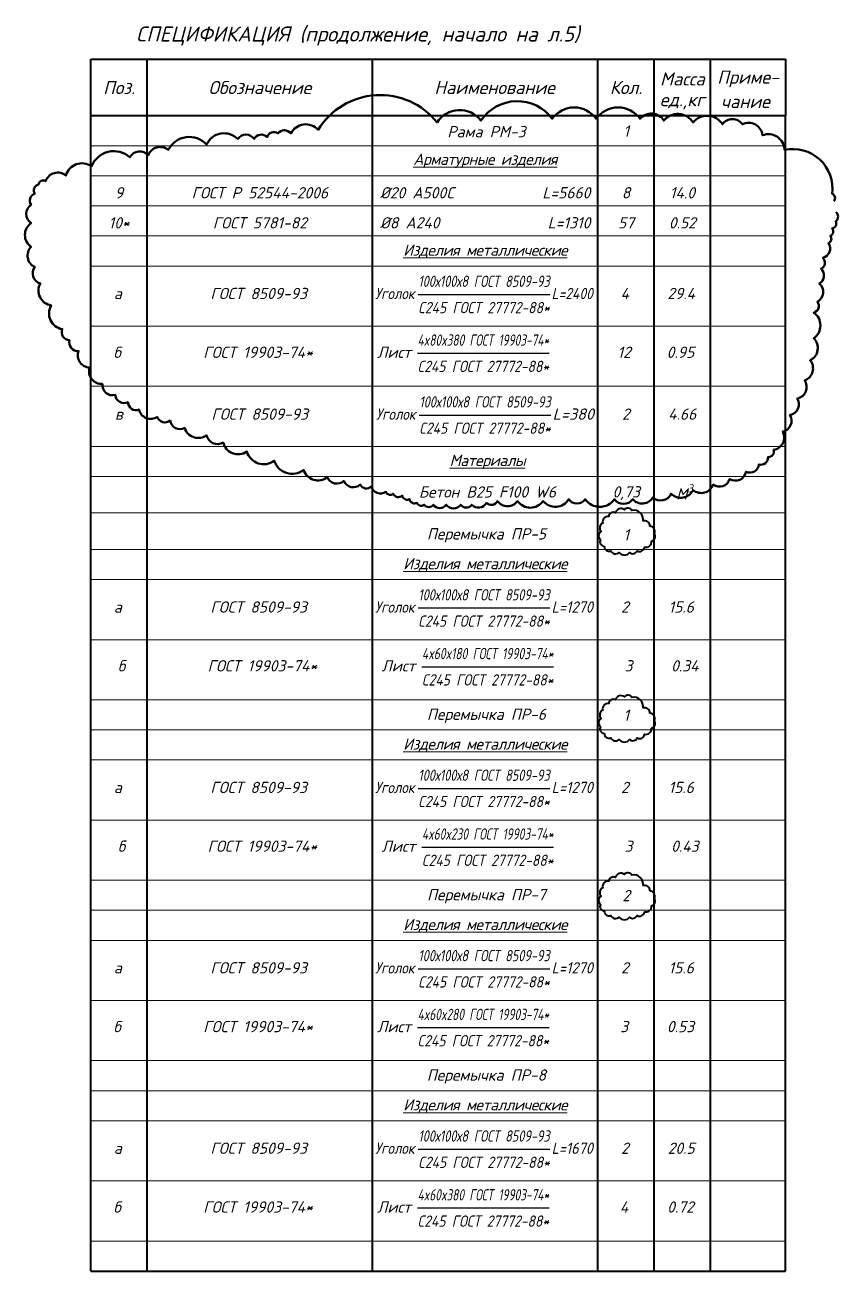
# Model space of a CAD drawing. Header units: millimetres. Extents: x -1807136 to 209800, y 0 to 410608.
# Drawn here: x 88283 to 109936, y 84015 to 117173 of the extents above; entities that cross this region are included whole.
import ezdxf
from ezdxf.enums import TextEntityAlignment as Align

# ---------------------------------------------------------------- set-up
doc = ezdxf.new("R2010")
doc.units = ezdxf.units.MM
doc.layers.get('0').update_dxf_attribs({"lineweight": 5})
doc.layers.add('#Текст', color=7, linetype='Continuous')
doc.layers.add('k_ Рамка', color=252, linetype='Continuous', lineweight=40)
doc.layers.add('Штриховка', color=7, linetype='Continuous', lineweight=25)
doc.layers.add('NoPrint', color=18, linetype='Continuous', plot=False)
doc.styles.add('STEP PR', font='isocpeui.ttf')

# ---------------------------------------------------------------- blocks, each defined once
blk = doc.blocks.new('vcBlockST6-2-1')
at = {"color": 0, "linetype": 'ByBlock', "lineweight": -2}
blk.add_line((87.5, -8), (122.5, -8), dxfattribs=at)
at = {"color": 0, "linetype": 'ByBlock', "lineweight": -2, "style": 'STEP PR', "flags": 1}
for tag in ['CLASS', 'GOST', 'FILE', 'IDD']:
    blk.add_attdef(tag, text='', height=300, dxfattribs=at).set_placement((0, 0), align=Align.RIGHT)
at = {"color": 0, "linetype": 'ByBlock', "lineweight": -2, "style": 'STEP PR'}
for tag, p, p2 in [('НАИМЕНОВАНИЕ', (87.5, -6), (122.5, -6)), ('ПОЗИЦИЯ', (0.75, -9.25), (14.25, -9.25)), ('ОБОЗНАЧЕНИЕ', (15.75, -9.25), (74.25, -9.25)), ('ПРОФИЛЬ', (76, -9.25), (86.5, -9.25)), ('КОЛИЧЕСТВО', (135.75, -9.25), (149.25, -9.25)), ('ПРИМЕЧАНИЕ', (165.75, -9.25), (184.25, -9.25)), ('ДЛИНА', (123, -9.25), (134, -9.25)), ('МАССА', (150.75, -9.25), (164.25, -9.25)), ('СТАЛЬ', (87.5, -13), (122.5, -13))]:
    blk.add_attdef(tag, text='', height=300, dxfattribs=at).set_placement(p, p2, align=Align.FIT)
blk = doc.blocks.new('vcBlockST6-1-1')
at = {"color": 0, "linetype": 'ByBlock', "lineweight": -2, "style": 'STEP PR', "flags": 1}
for tag in ['CLASS', 'GOST', 'FILE', 'IDD']:
    blk.add_attdef(tag, text='', height=300, dxfattribs=at).set_placement((0, 0), align=Align.RIGHT)
at = {"color": 0, "linetype": 'ByBlock', "lineweight": -2, "style": 'STEP PR'}
for tag, p, p2 in [('ПОЗИЦИЯ', (0.75, -6), (14.25, -6)), ('ОБОЗНАЧЕНИЕ', (15.75, -6), (74.25, -6)), ('КОЛИЧЕСТВО', (135.75, -6), (149.25, -6)), ('ПРИМЕЧАНИЕ', (165.75, -6), (184.25, -6)), ('МАССА', (150.75, -6), (164.25, -6))]:
    blk.add_attdef(tag, text='', height=300, dxfattribs=at).set_placement(p, p2, align=Align.FIT)
blk.add_attdef('НАИМЕНОВАНИЕ', (77, -6), '', height=300, dxfattribs=at)
blk.add_attdef('ДЛИНА', text='', height=300, dxfattribs=at).set_placement((133, -6), align=Align.RIGHT)

msp = doc.modelspace()

# ---------------------------------------------------------------- linework, layer by layer
at = {"color": 8, "lineweight": 13}
for p, q in [((108539.49404, 114757.35114), (90039.49404, 114757.35114)), ((108539.49404, 113957.35114), (90039.49404, 113957.35114)), ((108539.49404, 113957.35114), (90039.49404, 113957.35114)), ((108539.49404, 113157.35114), (90039.49404, 113157.35114)), ((108539.49404, 113157.35114), (90039.49404, 113157.35114)), ((108539.49404, 112357.35114), (90039.49404, 112357.35114)), ((108539.49404, 111557.35114), (90039.49404, 111557.35114)), ((108539.49404, 110757.35114), (90039.49404, 110757.35114)), ((108539.49404, 110757.35114), (90039.49404, 110757.35114)), ((108539.49404, 109157.35114), (90039.49404, 109157.35114)), ((108539.49404, 107557.35114), (90039.49404, 107557.35114)), ((108539.49404, 105957.35114), (90039.49404, 105957.35114)), ((108539.49404, 105157.35114), (90039.49404, 105157.35114)), ((108539.49404, 104191.89466), (90039.49404, 104191.89466)), ((108539.49404, 103215.32579), (90039.49404, 103215.32579)), ((108539.49404, 103215.32579), (90039.49404, 103215.32579)), ((108539.49404, 102415.32579), (90039.49404, 102415.32579)), ((108539.49404, 100815.32579), (90039.49404, 100815.32579)), ((108539.49404, 99215.32579), (90039.49404, 99215.32579)), ((108539.49404, 98415.32579), (90039.49404, 98415.32579)), ((108539.49404, 97615.32579), (90039.49404, 97615.32579)), ((108539.49404, 96015.32579), (90039.49404, 96015.32579)), ((108539.49404, 94415.32579), (90039.49404, 94415.32579)), ((108539.49404, 93615.32579), (90039.49404, 93615.32579)), ((108539.49404, 92815.32579), (90039.49404, 92815.32579)), ((108539.49404, 91215.32579), (90039.49404, 91215.32579)), ((108539.49404, 89615.32579), (90039.49404, 89615.32579)), ((108539.49404, 88815.32579), (90039.49404, 88815.32579)), ((108539.49404, 88015.32579), (90039.49404, 88015.32579)), ((108539.49404, 86415.32579), (90039.49404, 86415.32579)), ((108539.49404, 84815.32579), (90039.49404, 84815.32579)), ((108539.49404, 84015.32579), (90039.49404, 84015.32579)), ((108539.49404, 84015.32579), (90039.49404, 84015.32579)), ((108539.49404, 84015.32579), (90039.49404, 84015.32579)), ((108539.49404, 84015.32579), (90039.49404, 84015.32579))]:
    msp.add_line(p, q, dxfattribs=at)
at = {"layer": 'k_ Рамка'}
for p, q in [((90039.49404, 116257.35114), (108539.49404, 116257.35114)), ((90039.49404, 114757.35114), (90039.49404, 116257.35114)), ((91539.49404, 114757.35114), (91539.49404, 116257.35114)), ((97539.49404, 114757.35114), (97539.49404, 116257.35114)), ((103539.49404, 114757.35114), (103539.49404, 116257.35114)), ((105039.49404, 114757.35114), (105039.49404, 116257.35114)), ((106539.49404, 114757.35114), (106539.49404, 116257.35114)), ((108539.49404, 116257.35114), (108539.49404, 114757.35114)), ((90039.49404, 84015.32579), (90039.49404, 114757.35114)), ((108539.49404, 114757.35114), (90039.49404, 114757.35114)), ((91539.49404, 84015.32579), (91539.49404, 114757.35114)), ((97539.49404, 84015.32579), (97539.49404, 114757.35114)), ((103539.49404, 84015.32579), (103539.49404, 114757.35114)), ((105039.49404, 84015.32579), (105039.49404, 114757.35114)), ((106539.49404, 84015.32579), (106539.49404, 114757.35114)), ((108539.49404, 84015.32579), (108539.49404, 114757.35114))]:
    msp.add_line(p, q, dxfattribs=at)
msp.add_lwpolyline([(90039.49404, 84015.32579), (108539.49404, 84015.32579)], dxfattribs=at)
at = {"layer": 'NoPrint', "color": 3, "lineweight": 50}
msp.add_lwpolyline([(109824.18771, 112484.60562, 0.52056705), (109775.49443, 112679.24373, 0.52056705), (109775.49443, 112679.24373, 0.52056705), (108509.47854, 113847.08287, 0.52056705), (108509.47854, 113847.08287, 0.52056705), (107925.16388, 114236.36329, 0.52056705), (107925.16388, 114236.36329, 0.52056705), (107389.5425, 114528.32255, 0.52056705), (107389.5425, 114528.32255, 0.52056705), (106853.91642, 114528.32255, 0.52056705), (106853.91642, 114528.32255, 0.52056705), (106074.83334, 114576.98313, 0.52056705), (106074.83334, 114576.98313, 0.52056705), (105295.74556, 114625.6416, 0.52056705), (105295.74556, 114625.6416, 0.52056705), (104662.73761, 114674.30218, 0.52056705), (104662.73761, 114674.30218, 0.52056705), (103494.10829, 114674.30218, 0.52056705), (103494.10829, 114674.30218, 0.52056705), (102325.47427, 114674.30218, 0.52056705), (102325.47427, 114674.30218, 0.52056705), (100426.45045, 114625.6416, 0.52056705), (100426.45045, 114625.6416, 0.52056705), (99257.82112, 114576.98313, 0.52056705), (99257.82112, 114576.98313, 0.52056705), (96092.78141, 114382.34292, 0.52056705), (96092.78141, 114382.34292, 0.52056705), (95362.38691, 114285.02387, 0.52056705), (95362.38691, 114285.02387, 0.52056705), (95021.53865, 114285.02387, 0.52056705), (95021.53865, 114285.02387, 0.52056705), (94729.37897, 114187.70271, 0.52056705), (94729.37897, 114187.70271, 0.52056705), (94388.52601, 114139.04214, 0.52056705), (94388.52601, 114139.04214, 0.52056705), (93950.29119, 114139.04214, 0.52056705), (93950.29119, 114139.04214, 0.52056705), (93122.51013, 113993.0625, 0.52056705), (93122.51013, 113993.0625, 0.52056705), (92099.96064, 113847.08287, 0.52056705), (92099.96064, 113847.08287, 0.52056705), (91564.33926, 113701.10324, 0.52056705), (91564.33926, 113701.10324, 0.52056705), (91077.41116, 113652.44267, 0.52056705), (91077.41116, 113652.44267, 0.52056705), (90054.85698, 113409.14398, 0.52056705), (90054.85698, 113409.14398, 0.52056705), (89373.15576, 113165.8432, 0.52056705), (89373.15576, 113165.8432, 0.52056705), (88837.53438, 113019.86357, 0.52056705), (88837.53438, 113019.86357, 0.52056705), (88642.76126, 112922.54451, 0.52056705), (88642.76126, 112922.54451, 0.52056705), (88545.3747, 112679.24373, 0.52056705), (88545.3747, 112679.24373, 0.52056705), (88447.99283, 112387.28447, 0.52056705), (88447.99283, 112387.28447, 0.52056705), (88447.99283, 111900.685, 0.52056705), (88447.99283, 111900.685, 0.52056705), (88447.99283, 111268.1059, 0.52056705), (88447.99283, 111268.1059, 0.52056705), (88545.3747, 110732.84585, 0.52056705), (88545.3747, 110732.84585, 0.52056705), (88691.45454, 110294.90696, 0.52056705), (88691.45454, 110294.90696, 0.52056705), (88983.61422, 109710.98843, 0.52056705), (88983.61422, 109710.98843, 0.52056705), (89275.7692, 109078.40723, 0.52056705), (89275.7692, 109078.40723, 0.52056705), (89470.54232, 108786.44797, 0.52056705), (89470.54232, 108786.44797, 0.52056705), (89714.00872, 108494.48871, 0.52056705), (89714.00872, 108494.48871, 0.52056705), (90006.1637, 108056.54982, 0.52056705), (90006.1637, 108056.54982, 0.52056705), (90347.01666, 107618.60882, 0.52056705), (90347.01666, 107618.60882, 0.52056705), (90687.86492, 107326.64956, 0.52056705), (90687.86492, 107326.64956, 0.52056705), (91028.71788, 107132.00935, 0.52056705), (91028.71788, 107132.00935, 0.52056705), (91320.87286, 106937.37125, 0.52056705), (91320.87286, 106937.37125, 0.52056705), (91807.80097, 106742.73104, 0.52056705), (91807.80097, 106742.73104, 0.52056705), (92148.65392, 106645.40988, 0.52056705), (92148.65392, 106645.40988, 0.52056705), (92538.19547, 106450.77178, 0.52056705), (92538.19547, 106450.77178, 0.52056705), (93122.51013, 106256.13157, 0.52056705), (93122.51013, 106256.13157, 0.52056705), (93560.74965, 106061.49136, 0.52056705), (93560.74965, 106061.49136, 0.52056705), (94193.75759, 105818.19057, 0.52056705), (94193.75759, 105818.19057, 0.52056705), (94924.15209, 105574.89189, 0.52056705), (94924.15209, 105574.89189, 0.52056705), (95703.23518, 105331.5911, 0.52056705), (95703.23518, 105331.5911, 0.52056705), (96336.24781, 105136.953, 0.52056705), (96336.24781, 105136.953, 0.52056705), (96774.48264, 105039.63184, 0.52056705), (96774.48264, 105039.63184, 0.52056705), (97212.71746, 104942.31279, 0.52056705), (97212.71746, 104942.31279, 0.52056705), (97504.87714, 104893.65221, 0.52056705), (97504.87714, 104893.65221, 0.52056705), (97894.41868, 104747.67258, 0.52056705), (97894.41868, 104747.67258, 0.52056705), (98089.1918, 104699.012, 0.52056705), (98089.1918, 104699.012, 0.52056705), (98332.6535, 104650.35353, 0.52056705), (98332.6535, 104650.35353, 0.52056705), (98527.42662, 104553.03237, 0.52056705), (98527.42662, 104553.03237, 0.52056705), (98722.19974, 104455.71332, 0.52056705), (98722.19974, 104455.71332, 0.52056705), (98916.97286, 104407.05274, 0.52056705), (98916.97286, 104407.05274, 0.52056705), (99160.43456, 104407.05274, 0.52056705), (99160.43456, 104407.05274, 0.52056705), (99501.28752, 104407.05274, 0.52056705), (99501.28752, 104407.05274, 0.52056705), (99890.82906, 104407.05274, 0.52056705), (99890.82906, 104407.05274, 0.52056705), (100182.98874, 104407.05274, 0.52056705), (100182.98874, 104407.05274, 0.52056705), (100572.53029, 104455.71332, 0.52056705), (100572.53029, 104455.71332, 0.52056705), (100864.68996, 104504.3718, 0.52056705), (100864.68996, 104504.3718, 0.52056705), (101400.31135, 104504.3718, 0.52056705), (101400.31135, 104504.3718, 0.52056705), (102082.01257, 104504.3718, 0.52056705), (102082.01257, 104504.3718, 0.52056705), (102763.71379, 104553.03237, 0.52056705), (102763.71379, 104553.03237, 0.52056705), (103201.94861, 104553.03237, 0.52056705), (103201.94861, 104553.03237, 0.52056705), (103981.03639, 104553.03237, 0.52056705), (103981.03639, 104553.03237, 0.52056705), (104467.9645, 104553.03237, 0.52056705), (104467.9645, 104553.03237, 0.52056705), (105003.58588, 104601.69295, 0.52056705), (105003.58588, 104601.69295, 0.52056705), (105490.51868, 104699.012, 0.52056705), (105490.51868, 104699.012, 0.52056705), (106074.83334, 104796.33316, 0.52056705), (106074.83334, 104796.33316, 0.52056705), (106610.45472, 104942.31279, 0.52056705), (106610.45472, 104942.31279, 0.52056705), (107048.68954, 105088.29242, 0.52056705), (107048.68954, 105088.29242, 0.52056705), (107486.92906, 105282.93263, 0.52056705), (107486.92906, 105282.93263, 0.52056705), (107827.77732, 105477.57074, 0.52056705), (107827.77732, 105477.57074, 0.52056705), (108071.24372, 105672.21094, 0.52056705), (108071.24372, 105672.21094, 0.52056705), (108217.31887, 105866.85115, 0.52056705), (108217.31887, 105866.85115, 0.52056705), (108460.78526, 106353.45062, 0.52056705), (108460.78526, 106353.45062, 0.52056705), (108655.55838, 106791.38951, 0.52056705), (108655.55838, 106791.38951, 0.52056705), (108850.32681, 107229.33051, 0.52056705), (108850.32681, 107229.33051, 0.52056705), (109045.09993, 107715.92998, 0.52056705), (109045.09993, 107715.92998, 0.52056705), (109191.17977, 108251.18792, 0.52056705), (109191.17977, 108251.18792, 0.52056705), (109288.56633, 108835.10855, 0.52056705), (109288.56633, 108835.10855, 0.52056705), (109288.56633, 109516.34823, 0.52056705), (109288.56633, 109516.34823, 0.52056705), (109385.95289, 109808.30749, 0.52056705), (109385.95289, 109808.30749, 0.52056705), (109434.64617, 110294.90696, 0.52056705), (109434.64617, 110294.90696, 0.52056705), (109483.33475, 110684.18737, 0.52056705), (109483.33475, 110684.18737, 0.52056705), (109532.02803, 110976.14663, 0.52056705), (109532.02803, 110976.14663, 0.52056705), (109678.10787, 111365.42495, 0.52056705), (109678.10787, 111365.42495, 0.52056705), (109726.80115, 111560.06516, 0.52056705), (109726.80115, 111560.06516, 0.52056705), (109775.49443, 111754.70537, 0.52056705), (109775.49443, 111754.70537, 0.52056705), (109872.88099, 111949.34557, 0.52056705), (109872.88099, 111949.34557, 0.52056705), (109872.88099, 112192.64426, 0.52056705), (109872.88099, 112192.64426)], format="xyb", dxfattribs=at)
at = {"layer": 'NoPrint', "color": 3, "lineweight": 40}
for points in [[(104923.83296, 103835.11897, 0.52056705), (104744.39243, 103974.58739, 0.52056705), (104744.39243, 103974.58739, 0.52056705), (104445.33426, 104253.52211, 0.52056705), (104445.33426, 104253.52211, 0.52056705), (104245.95902, 104273.44707, 0.52056705), (104245.95902, 104273.44707, 0.52056705), (104006.70967, 104193.74933, 0.52056705), (104006.70967, 104193.74933, 0.52056705), (103827.26913, 104094.13084, 0.52056705), (103827.26913, 104094.13084, 0.52056705), (103667.77269, 103914.81461, 0.52056705), (103667.77269, 103914.81461, 0.52056705), (103627.89389, 103695.65056, 0.52056705), (103627.89389, 103695.65056, 0.52056705), (103607.95918, 103476.48652, 0.52056705), (103607.95918, 103476.48652, 0.52056705), (103707.6468, 103297.17029, 0.52056705), (103707.6468, 103297.17029, 0.52056705), (103887.08264, 103177.62684, 0.52056705), (103887.08264, 103177.62684, 0.52056705), (104106.39729, 103137.77902, 0.52056705), (104106.39729, 103137.77902, 0.52056705), (104385.52075, 103137.77902, 0.52056705), (104385.52075, 103137.77902, 0.52056705), (104584.89599, 103177.62684, 0.52056705), (104584.89599, 103177.62684, 0.52056705), (104784.27123, 103277.24743, 0.52056705), (104784.27123, 103277.24743, 0.52056705), (104963.70707, 103436.6387, 0.52056705), (104963.70707, 103436.6387, 0.52056705), (105043.45529, 103635.87989, 0.52056705), (105043.45529, 103635.87989, 0.52056705)], [(104923.83296, 98858.5501, 0.52056705), (104744.39243, 98998.01852, 0.52056705), (104744.39243, 98998.01852, 0.52056705), (104445.33426, 99276.95324, 0.52056705), (104445.33426, 99276.95324, 0.52056705), (104245.95902, 99296.8782, 0.52056705), (104245.95902, 99296.8782, 0.52056705), (104006.70967, 99217.18046, 0.52056705), (104006.70967, 99217.18046, 0.52056705), (103827.26913, 99117.56197, 0.52056705), (103827.26913, 99117.56197, 0.52056705), (103667.77269, 98938.24574, 0.52056705), (103667.77269, 98938.24574, 0.52056705), (103627.89389, 98719.08169, 0.52056705), (103627.89389, 98719.08169, 0.52056705), (103607.95918, 98499.91765, 0.52056705), (103607.95918, 98499.91765, 0.52056705), (103707.6468, 98320.60142, 0.52056705), (103707.6468, 98320.60142, 0.52056705), (103887.08264, 98201.05797, 0.52056705), (103887.08264, 98201.05797, 0.52056705), (104106.39729, 98161.21015, 0.52056705), (104106.39729, 98161.21015, 0.52056705), (104385.52075, 98161.21015, 0.52056705), (104385.52075, 98161.21015, 0.52056705), (104584.89599, 98201.05797, 0.52056705), (104584.89599, 98201.05797, 0.52056705), (104784.27123, 98300.67856, 0.52056705), (104784.27123, 98300.67856, 0.52056705), (104963.70707, 98460.06983, 0.52056705), (104963.70707, 98460.06983, 0.52056705), (105043.45529, 98659.31102, 0.52056705), (105043.45529, 98659.31102, 0.52056705)], [(104923.83296, 94132.0235, 0.52056705), (104744.39243, 94271.49191, 0.52056705), (104744.39243, 94271.49191, 0.52056705), (104445.33426, 94550.42663, 0.52056705), (104445.33426, 94550.42663, 0.52056705), (104245.95902, 94570.35159, 0.52056705), (104245.95902, 94570.35159, 0.52056705), (104006.70967, 94490.65386, 0.52056705), (104006.70967, 94490.65386, 0.52056705), (103827.26913, 94391.03537, 0.52056705), (103827.26913, 94391.03537, 0.52056705), (103667.77269, 94211.71914, 0.52056705), (103667.77269, 94211.71914, 0.52056705), (103627.89389, 93992.55509, 0.52056705), (103627.89389, 93992.55509, 0.52056705), (103607.95918, 93773.39104, 0.52056705), (103607.95918, 93773.39104, 0.52056705), (103707.6468, 93594.07482, 0.52056705), (103707.6468, 93594.07482, 0.52056705), (103887.08264, 93474.53136, 0.52056705), (103887.08264, 93474.53136, 0.52056705), (104106.39729, 93434.68355, 0.52056705), (104106.39729, 93434.68355, 0.52056705), (104385.52075, 93434.68355, 0.52056705), (104385.52075, 93434.68355, 0.52056705), (104584.89599, 93474.53136, 0.52056705), (104584.89599, 93474.53136, 0.52056705), (104784.27123, 93574.15196, 0.52056705), (104784.27123, 93574.15196, 0.52056705), (104963.70707, 93733.54323, 0.52056705), (104963.70707, 93733.54323, 0.52056705), (105043.45529, 93932.78442, 0.52056705), (105043.45529, 93932.78442, 0.52056705)]]:
    msp.add_lwpolyline(points, format="xyb", close=True, dxfattribs=at)

# ---------------------------------------------------------------- block references
at = {"layer": '#Текст'}
ref = msp.add_blockref('vcBlockST6-1-1', (90039.49404, 113157.35114), dxfattribs=dict(at, xscale=100, yscale=100))
ref.add_attrib('ПОЗИЦИЯ', '9', dxfattribs={"layer": '0', "color": 0, "linetype": 'ByBlock', "lineweight": -2, "height": 300, "style": 'STEP PR'}).set_placement((90789.49404, 112557.35114), align=Align.CENTER)
ref.add_attrib('ОБОЗНАЧЕНИЕ', 'ГОСТ Р 52544-2006', dxfattribs={"layer": '0', "color": 0, "linetype": 'ByBlock', "lineweight": -2, "height": 300, "style": 'STEP PR'}).set_placement((94539.49404, 112557.35114), align=Align.CENTER)
ref.add_attrib('НАИМЕНОВАНИЕ', '%%C20 A500C', (97739.49404, 112557.35114), dxfattribs={"layer": '0', "color": 0, "linetype": 'ByBlock', "lineweight": -2, "height": 300, "style": 'STEP PR'})
ref.add_attrib('ДЛИНА', 'L=5660', dxfattribs={"layer": '0', "color": 0, "linetype": 'ByBlock', "lineweight": -2, "height": 300, "style": 'STEP PR'}).set_placement((103339.49404, 112557.35114), align=Align.RIGHT)
ref.add_attrib('КОЛИЧЕСТВО', '8', dxfattribs={"layer": '0', "color": 0, "linetype": 'ByBlock', "lineweight": -2, "height": 300, "style": 'STEP PR'}).set_placement((104289.49404, 112557.35114), align=Align.CENTER)
ref.add_attrib('МАССА', '14.0', dxfattribs={"layer": '0', "color": 0, "linetype": 'ByBlock', "lineweight": -2, "height": 300, "style": 'STEP PR'}).set_placement((105789.49404, 112557.35114), align=Align.CENTER)
ref = msp.add_blockref('vcBlockST6-1-1', (90039.49404, 112357.35114), dxfattribs=dict(at, xscale=100, yscale=100))
ref.add_attrib('ПОЗИЦИЯ', '10*', dxfattribs={"layer": '0', "color": 0, "linetype": 'ByBlock', "lineweight": -2, "height": 300, "style": 'STEP PR'}).set_placement((90789.49404, 111757.35114), align=Align.CENTER)
ref.add_attrib('ОБОЗНАЧЕНИЕ', 'ГОСТ 5781-82', dxfattribs={"layer": '0', "color": 0, "linetype": 'ByBlock', "lineweight": -2, "height": 300, "style": 'STEP PR'}).set_placement((94539.49404, 111757.35114), align=Align.CENTER)
ref.add_attrib('НАИМЕНОВАНИЕ', '%%C8 A240', (97739.49404, 111757.35114), dxfattribs={"layer": '0', "color": 0, "linetype": 'ByBlock', "lineweight": -2, "height": 300, "style": 'STEP PR'})
ref.add_attrib('ДЛИНА', 'L=1310', dxfattribs={"layer": '0', "color": 0, "linetype": 'ByBlock', "lineweight": -2, "height": 300, "style": 'STEP PR'}).set_placement((103339.49404, 111757.35114), align=Align.RIGHT)
ref.add_attrib('КОЛИЧЕСТВО', '57', dxfattribs={"layer": '0', "color": 0, "linetype": 'ByBlock', "lineweight": -2, "height": 300, "style": 'STEP PR'}).set_placement((104289.49404, 111757.35114), align=Align.CENTER)
ref.add_attrib('МАССА', '0.52', dxfattribs={"layer": '0', "color": 0, "linetype": 'ByBlock', "lineweight": -2, "height": 300, "style": 'STEP PR'}).set_placement((105789.49404, 111757.35114), align=Align.CENTER)
at = {"layer": 'Штриховка'}
ref = msp.add_blockref('vcBlockST6-2-1', (90007.46232, 110801.37923), dxfattribs=dict(at, xscale=100, yscale=100))
ref.add_attrib('ПОЗИЦИЯ', 'a', dxfattribs={"layer": '0', "color": 0, "linetype": 'ByBlock', "lineweight": -2, "height": 300, "style": 'STEP PR'}).set_placement((90757.46232, 109876.37923), align=Align.CENTER)
ref.add_attrib('ОБОЗНАЧЕНИЕ', 'ГОСТ 8509-93', dxfattribs={"layer": '0', "color": 0, "linetype": 'ByBlock', "lineweight": -2, "height": 300, "style": 'STEP PR'}).set_placement((94507.46232, 109876.37923), align=Align.CENTER)
ref.add_attrib('ПРОФИЛЬ', 'Уголок', dxfattribs={"layer": '0', "color": 0, "linetype": 'ByBlock', "lineweight": -2, "height": 300, "style": 'STEP PR', "width": 0.773999}).set_placement((97607.46232, 109876.37923), (98657.46232, 109876.37923), align=Align.FIT)
ref.add_attrib('НАИМЕНОВАНИЕ', '100х100х8 ГОСТ 8509-93', dxfattribs={"layer": '0', "color": 0, "linetype": 'ByBlock', "lineweight": -2, "height": 300, "style": 'STEP PR', "width": 0.746124}).set_placement((98757.46232, 110201.37923), (102257.46232, 110201.37923), align=Align.FIT)
ref.add_attrib('СТАЛЬ', 'С245 ГОСТ 27772-88*', dxfattribs={"layer": '0', "color": 0, "linetype": 'ByBlock', "lineweight": -2, "height": 300, "style": 'STEP PR', "width": 0.832342}).set_placement((98757.46232, 109501.37923), (102257.46232, 109501.37923), align=Align.FIT)
ref.add_attrib('ДЛИНА', 'L=2400', dxfattribs={"layer": '0', "color": 0, "linetype": 'ByBlock', "lineweight": -2, "height": 300, "style": 'STEP PR', "width": 0.810992}).set_placement((102307.46232, 109876.37923), (103407.46232, 109876.37923), align=Align.FIT)
ref.add_attrib('КОЛИЧЕСТВО', '4', dxfattribs={"layer": '0', "color": 0, "linetype": 'ByBlock', "lineweight": -2, "height": 300, "style": 'STEP PR'}).set_placement((104257.46232, 109876.37923), align=Align.CENTER)
ref.add_attrib('МАССА', '29.4', dxfattribs={"layer": '0', "color": 0, "linetype": 'ByBlock', "lineweight": -2, "height": 300, "style": 'STEP PR'}).set_placement((105757.46232, 109876.37923), align=Align.CENTER)
ref = msp.add_blockref('vcBlockST6-2-1', (89989.22037, 109237.36834), dxfattribs=dict(at, xscale=100, yscale=100))
ref.add_attrib('ПОЗИЦИЯ', 'б', dxfattribs={"layer": '0', "color": 0, "linetype": 'ByBlock', "lineweight": -2, "height": 300, "style": 'STEP PR'}).set_placement((90739.22037, 108312.36834), align=Align.CENTER)
ref.add_attrib('ОБОЗНАЧЕНИЕ', 'ГОСТ 19903-74*', dxfattribs={"layer": '0', "color": 0, "linetype": 'ByBlock', "lineweight": -2, "height": 300, "style": 'STEP PR'}).set_placement((94489.22037, 108312.36834), align=Align.CENTER)
ref.add_attrib('ПРОФИЛЬ', 'Лист', dxfattribs={"layer": '0', "color": 0, "linetype": 'ByBlock', "lineweight": -2, "height": 300, "style": 'STEP PR'}).set_placement((98114.22037, 108312.36834), align=Align.CENTER)
ref.add_attrib('НАИМЕНОВАНИЕ', '4x80x380 ГОСТ 19903-74*', dxfattribs={"layer": '0', "color": 0, "linetype": 'ByBlock', "lineweight": -2, "height": 300, "style": 'STEP PR', "width": 0.693944}).set_placement((98739.22037, 108637.36834), (102239.22037, 108637.36834), align=Align.FIT)
ref.add_attrib('СТАЛЬ', 'С245 ГОСТ 27772-88*', dxfattribs={"layer": '0', "color": 0, "linetype": 'ByBlock', "lineweight": -2, "height": 300, "style": 'STEP PR', "width": 0.832342}).set_placement((98739.22037, 107937.36834), (102239.22037, 107937.36834), align=Align.FIT)
ref.add_attrib('КОЛИЧЕСТВО', '12', dxfattribs={"layer": '0', "color": 0, "linetype": 'ByBlock', "lineweight": -2, "height": 300, "style": 'STEP PR'}).set_placement((104239.22037, 108312.36834), align=Align.CENTER)
ref.add_attrib('МАССА', '0.95', dxfattribs={"layer": '0', "color": 0, "linetype": 'ByBlock', "lineweight": -2, "height": 300, "style": 'STEP PR'}).set_placement((105739.22037, 108312.36834), align=Align.CENTER)
ref = msp.add_blockref('vcBlockST6-2-1', (90034.76982, 107592.64632), dxfattribs=dict(at, xscale=100, yscale=100))
ref.add_attrib('ПОЗИЦИЯ', 'в', dxfattribs={"layer": '0', "color": 0, "linetype": 'ByBlock', "lineweight": -2, "height": 300, "style": 'STEP PR'}).set_placement((90784.76982, 106667.64632), align=Align.CENTER)
ref.add_attrib('ОБОЗНАЧЕНИЕ', 'ГОСТ 8509-93', dxfattribs={"layer": '0', "color": 0, "linetype": 'ByBlock', "lineweight": -2, "height": 300, "style": 'STEP PR'}).set_placement((94534.76982, 106667.64632), align=Align.CENTER)
ref.add_attrib('ПРОФИЛЬ', 'Уголок', dxfattribs={"layer": '0', "color": 0, "linetype": 'ByBlock', "lineweight": -2, "height": 300, "style": 'STEP PR', "width": 0.773999}).set_placement((97634.76982, 106667.64632), (98684.76982, 106667.64632), align=Align.FIT)
ref.add_attrib('НАИМЕНОВАНИЕ', '100х100х8 ГОСТ 8509-93', dxfattribs={"layer": '0', "color": 0, "linetype": 'ByBlock', "lineweight": -2, "height": 300, "style": 'STEP PR', "width": 0.746124}).set_placement((98784.76982, 106992.64632), (102284.76982, 106992.64632), align=Align.FIT)
ref.add_attrib('СТАЛЬ', 'С245 ГОСТ 27772-88*', dxfattribs={"layer": '0', "color": 0, "linetype": 'ByBlock', "lineweight": -2, "height": 300, "style": 'STEP PR', "width": 0.832342}).set_placement((98784.76982, 106292.64632), (102284.76982, 106292.64632), align=Align.FIT)
ref.add_attrib('ДЛИНА', 'L=380', dxfattribs={"layer": '0', "color": 0, "linetype": 'ByBlock', "lineweight": -2, "height": 300, "style": 'STEP PR', "width": 0.992821}).set_placement((102334.76982, 106667.64632), (103434.76982, 106667.64632), align=Align.FIT)
ref.add_attrib('КОЛИЧЕСТВО', '2', dxfattribs={"layer": '0', "color": 0, "linetype": 'ByBlock', "lineweight": -2, "height": 300, "style": 'STEP PR'}).set_placement((104284.76982, 106667.64632), align=Align.CENTER)
ref.add_attrib('МАССА', '4.66', dxfattribs={"layer": '0', "color": 0, "linetype": 'ByBlock', "lineweight": -2, "height": 300, "style": 'STEP PR'}).set_placement((105784.76982, 106667.64632), align=Align.CENTER)
ref = msp.add_blockref('vcBlockST6-2-1', (90007.46232, 102459.35388), dxfattribs=dict(at, xscale=100, yscale=100))
ref.add_attrib('ПОЗИЦИЯ', 'a', dxfattribs={"layer": '0', "color": 0, "linetype": 'ByBlock', "lineweight": -2, "height": 300, "style": 'STEP PR'}).set_placement((90757.46232, 101534.35388), align=Align.CENTER)
ref.add_attrib('ОБОЗНАЧЕНИЕ', 'ГОСТ 8509-93', dxfattribs={"layer": '0', "color": 0, "linetype": 'ByBlock', "lineweight": -2, "height": 300, "style": 'STEP PR'}).set_placement((94507.46232, 101534.35388), align=Align.CENTER)
ref.add_attrib('ПРОФИЛЬ', 'Уголок', dxfattribs={"layer": '0', "color": 0, "linetype": 'ByBlock', "lineweight": -2, "height": 300, "style": 'STEP PR', "width": 0.773999}).set_placement((97607.46232, 101534.35388), (98657.46232, 101534.35388), align=Align.FIT)
ref.add_attrib('НАИМЕНОВАНИЕ', '100х100х8 ГОСТ 8509-93', dxfattribs={"layer": '0', "color": 0, "linetype": 'ByBlock', "lineweight": -2, "height": 300, "style": 'STEP PR', "width": 0.746124}).set_placement((98757.46232, 101859.35388), (102257.46232, 101859.35388), align=Align.FIT)
ref.add_attrib('СТАЛЬ', 'С245 ГОСТ 27772-88*', dxfattribs={"layer": '0', "color": 0, "linetype": 'ByBlock', "lineweight": -2, "height": 300, "style": 'STEP PR', "width": 0.832342}).set_placement((98757.46232, 101159.35388), (102257.46232, 101159.35388), align=Align.FIT)
ref.add_attrib('ДЛИНА', 'L=1270', dxfattribs={"layer": '0', "color": 0, "linetype": 'ByBlock', "lineweight": -2, "height": 300, "style": 'STEP PR', "width": 0.870817}).set_placement((102307.46232, 101534.35388), (103407.46232, 101534.35388), align=Align.FIT)
ref.add_attrib('КОЛИЧЕСТВО', '2', dxfattribs={"layer": '0', "color": 0, "linetype": 'ByBlock', "lineweight": -2, "height": 300, "style": 'STEP PR'}).set_placement((104257.46232, 101534.35388), align=Align.CENTER)
ref.add_attrib('МАССА', '15.6', dxfattribs={"layer": '0', "color": 0, "linetype": 'ByBlock', "lineweight": -2, "height": 300, "style": 'STEP PR'}).set_placement((105757.46232, 101534.35388), align=Align.CENTER)
ref = msp.add_blockref('vcBlockST6-2-1', (90105.161, 100895.34298), dxfattribs=dict(at, xscale=100, yscale=100))
ref.add_attrib('ПОЗИЦИЯ', 'б', dxfattribs={"layer": '0', "color": 0, "linetype": 'ByBlock', "lineweight": -2, "height": 300, "style": 'STEP PR'}).set_placement((90855.161, 99970.34298), align=Align.CENTER)
ref.add_attrib('ОБОЗНАЧЕНИЕ', 'ГОСТ 19903-74*', dxfattribs={"layer": '0', "color": 0, "linetype": 'ByBlock', "lineweight": -2, "height": 300, "style": 'STEP PR'}).set_placement((94605.161, 99970.34298), align=Align.CENTER)
ref.add_attrib('ПРОФИЛЬ', 'Лист', dxfattribs={"layer": '0', "color": 0, "linetype": 'ByBlock', "lineweight": -2, "height": 300, "style": 'STEP PR'}).set_placement((98230.161, 99970.34298), align=Align.CENTER)
ref.add_attrib('НАИМЕНОВАНИЕ', '4x60x180 ГОСТ 19903-74*', dxfattribs={"layer": '0', "color": 0, "linetype": 'ByBlock', "lineweight": -2, "height": 300, "style": 'STEP PR', "width": 0.702619}).set_placement((98855.161, 100295.34298), (102355.161, 100295.34298), align=Align.FIT)
ref.add_attrib('СТАЛЬ', 'С245 ГОСТ 27772-88*', dxfattribs={"layer": '0', "color": 0, "linetype": 'ByBlock', "lineweight": -2, "height": 300, "style": 'STEP PR', "width": 0.832342}).set_placement((98855.161, 99595.34298), (102355.161, 99595.34298), align=Align.FIT)
ref.add_attrib('КОЛИЧЕСТВО', '3', dxfattribs={"layer": '0', "color": 0, "linetype": 'ByBlock', "lineweight": -2, "height": 300, "style": 'STEP PR'}).set_placement((104355.161, 99970.34298), align=Align.CENTER)
ref.add_attrib('МАССА', '0.34', dxfattribs={"layer": '0', "color": 0, "linetype": 'ByBlock', "lineweight": -2, "height": 300, "style": 'STEP PR'}).set_placement((105855.161, 99970.34298), align=Align.CENTER)
ref = msp.add_blockref('vcBlockST6-2-1', (90007.46232, 97659.35388), dxfattribs=dict(at, xscale=100, yscale=100))
ref.add_attrib('ПОЗИЦИЯ', 'a', dxfattribs={"layer": '0', "color": 0, "linetype": 'ByBlock', "lineweight": -2, "height": 300, "style": 'STEP PR'}).set_placement((90757.46232, 96734.35388), align=Align.CENTER)
ref.add_attrib('ОБОЗНАЧЕНИЕ', 'ГОСТ 8509-93', dxfattribs={"layer": '0', "color": 0, "linetype": 'ByBlock', "lineweight": -2, "height": 300, "style": 'STEP PR'}).set_placement((94507.46232, 96734.35388), align=Align.CENTER)
ref.add_attrib('ПРОФИЛЬ', 'Уголок', dxfattribs={"layer": '0', "color": 0, "linetype": 'ByBlock', "lineweight": -2, "height": 300, "style": 'STEP PR', "width": 0.773999}).set_placement((97607.46232, 96734.35388), (98657.46232, 96734.35388), align=Align.FIT)
ref.add_attrib('НАИМЕНОВАНИЕ', '100х100х8 ГОСТ 8509-93', dxfattribs={"layer": '0', "color": 0, "linetype": 'ByBlock', "lineweight": -2, "height": 300, "style": 'STEP PR', "width": 0.746124}).set_placement((98757.46232, 97059.35388), (102257.46232, 97059.35388), align=Align.FIT)
ref.add_attrib('СТАЛЬ', 'С245 ГОСТ 27772-88*', dxfattribs={"layer": '0', "color": 0, "linetype": 'ByBlock', "lineweight": -2, "height": 300, "style": 'STEP PR', "width": 0.832342}).set_placement((98757.46232, 96359.35388), (102257.46232, 96359.35388), align=Align.FIT)
ref.add_attrib('ДЛИНА', 'L=1270', dxfattribs={"layer": '0', "color": 0, "linetype": 'ByBlock', "lineweight": -2, "height": 300, "style": 'STEP PR', "width": 0.870817}).set_placement((102307.46232, 96734.35388), (103407.46232, 96734.35388), align=Align.FIT)
ref.add_attrib('КОЛИЧЕСТВО', '2', dxfattribs={"layer": '0', "color": 0, "linetype": 'ByBlock', "lineweight": -2, "height": 300, "style": 'STEP PR'}).set_placement((104257.46232, 96734.35388), align=Align.CENTER)
ref.add_attrib('МАССА', '15.6', dxfattribs={"layer": '0', "color": 0, "linetype": 'ByBlock', "lineweight": -2, "height": 300, "style": 'STEP PR'}).set_placement((105757.46232, 96734.35388), align=Align.CENTER)
ref = msp.add_blockref('vcBlockST6-2-1', (90105.161, 96095.34298), dxfattribs=dict(at, xscale=100, yscale=100))
ref.add_attrib('ПОЗИЦИЯ', 'б', dxfattribs={"layer": '0', "color": 0, "linetype": 'ByBlock', "lineweight": -2, "height": 300, "style": 'STEP PR'}).set_placement((90855.161, 95170.34298), align=Align.CENTER)
ref.add_attrib('ОБОЗНАЧЕНИЕ', 'ГОСТ 19903-74*', dxfattribs={"layer": '0', "color": 0, "linetype": 'ByBlock', "lineweight": -2, "height": 300, "style": 'STEP PR'}).set_placement((94605.161, 95170.34298), align=Align.CENTER)
ref.add_attrib('ПРОФИЛЬ', 'Лист', dxfattribs={"layer": '0', "color": 0, "linetype": 'ByBlock', "lineweight": -2, "height": 300, "style": 'STEP PR'}).set_placement((98230.161, 95170.34298), align=Align.CENTER)
ref.add_attrib('НАИМЕНОВАНИЕ', '4x60x230 ГОСТ 19903-74*', dxfattribs={"layer": '0', "color": 0, "linetype": 'ByBlock', "lineweight": -2, "height": 300, "style": 'STEP PR', "width": 0.693944}).set_placement((98855.161, 95495.34298), (102355.161, 95495.34298), align=Align.FIT)
ref.add_attrib('СТАЛЬ', 'С245 ГОСТ 27772-88*', dxfattribs={"layer": '0', "color": 0, "linetype": 'ByBlock', "lineweight": -2, "height": 300, "style": 'STEP PR', "width": 0.832342}).set_placement((98855.161, 94795.34298), (102355.161, 94795.34298), align=Align.FIT)
ref.add_attrib('КОЛИЧЕСТВО', '3', dxfattribs={"layer": '0', "color": 0, "linetype": 'ByBlock', "lineweight": -2, "height": 300, "style": 'STEP PR'}).set_placement((104355.161, 95170.34298), align=Align.CENTER)
ref.add_attrib('МАССА', '0.43', dxfattribs={"layer": '0', "color": 0, "linetype": 'ByBlock', "lineweight": -2, "height": 300, "style": 'STEP PR'}).set_placement((105855.161, 95170.34298), align=Align.CENTER)
ref = msp.add_blockref('vcBlockST6-2-1', (90007.46232, 92859.35388), dxfattribs=dict(at, xscale=100, yscale=100))
ref.add_attrib('ПОЗИЦИЯ', 'a', dxfattribs={"layer": '0', "color": 0, "linetype": 'ByBlock', "lineweight": -2, "height": 300, "style": 'STEP PR'}).set_placement((90757.46232, 91934.35388), align=Align.CENTER)
ref.add_attrib('ОБОЗНАЧЕНИЕ', 'ГОСТ 8509-93', dxfattribs={"layer": '0', "color": 0, "linetype": 'ByBlock', "lineweight": -2, "height": 300, "style": 'STEP PR'}).set_placement((94507.46232, 91934.35388), align=Align.CENTER)
ref.add_attrib('ПРОФИЛЬ', 'Уголок', dxfattribs={"layer": '0', "color": 0, "linetype": 'ByBlock', "lineweight": -2, "height": 300, "style": 'STEP PR', "width": 0.773999}).set_placement((97607.46232, 91934.35388), (98657.46232, 91934.35388), align=Align.FIT)
ref.add_attrib('НАИМЕНОВАНИЕ', '100х100х8 ГОСТ 8509-93', dxfattribs={"layer": '0', "color": 0, "linetype": 'ByBlock', "lineweight": -2, "height": 300, "style": 'STEP PR', "width": 0.746124}).set_placement((98757.46232, 92259.35388), (102257.46232, 92259.35388), align=Align.FIT)
ref.add_attrib('СТАЛЬ', 'С245 ГОСТ 27772-88*', dxfattribs={"layer": '0', "color": 0, "linetype": 'ByBlock', "lineweight": -2, "height": 300, "style": 'STEP PR', "width": 0.832342}).set_placement((98757.46232, 91559.35388), (102257.46232, 91559.35388), align=Align.FIT)
ref.add_attrib('ДЛИНА', 'L=1270', dxfattribs={"layer": '0', "color": 0, "linetype": 'ByBlock', "lineweight": -2, "height": 300, "style": 'STEP PR', "width": 0.870817}).set_placement((102307.46232, 91934.35388), (103407.46232, 91934.35388), align=Align.FIT)
ref.add_attrib('КОЛИЧЕСТВО', '2', dxfattribs={"layer": '0', "color": 0, "linetype": 'ByBlock', "lineweight": -2, "height": 300, "style": 'STEP PR'}).set_placement((104257.46232, 91934.35388), align=Align.CENTER)
ref.add_attrib('МАССА', '15.6', dxfattribs={"layer": '0', "color": 0, "linetype": 'ByBlock', "lineweight": -2, "height": 300, "style": 'STEP PR'}).set_placement((105757.46232, 91934.35388), align=Align.CENTER)
ref = msp.add_blockref('vcBlockST6-2-1', (89989.22037, 91295.34298), dxfattribs=dict(at, xscale=100, yscale=100))
ref.add_attrib('ПОЗИЦИЯ', 'б', dxfattribs={"layer": '0', "color": 0, "linetype": 'ByBlock', "lineweight": -2, "height": 300, "style": 'STEP PR'}).set_placement((90739.22037, 90370.34298), align=Align.CENTER)
ref.add_attrib('ОБОЗНАЧЕНИЕ', 'ГОСТ 19903-74*', dxfattribs={"layer": '0', "color": 0, "linetype": 'ByBlock', "lineweight": -2, "height": 300, "style": 'STEP PR'}).set_placement((94489.22037, 90370.34298), align=Align.CENTER)
ref.add_attrib('ПРОФИЛЬ', 'Лист', dxfattribs={"layer": '0', "color": 0, "linetype": 'ByBlock', "lineweight": -2, "height": 300, "style": 'STEP PR'}).set_placement((98114.22037, 90370.34298), align=Align.CENTER)
ref.add_attrib('НАИМЕНОВАНИЕ', '4x60x280 ГОСТ 19903-74*', dxfattribs={"layer": '0', "color": 0, "linetype": 'ByBlock', "lineweight": -2, "height": 300, "style": 'STEP PR', "width": 0.693944}).set_placement((98739.22037, 90695.34298), (102239.22037, 90695.34298), align=Align.FIT)
ref.add_attrib('СТАЛЬ', 'С245 ГОСТ 27772-88*', dxfattribs={"layer": '0', "color": 0, "linetype": 'ByBlock', "lineweight": -2, "height": 300, "style": 'STEP PR', "width": 0.832342}).set_placement((98739.22037, 89995.34298), (102239.22037, 89995.34298), align=Align.FIT)
ref.add_attrib('КОЛИЧЕСТВО', '3', dxfattribs={"layer": '0', "color": 0, "linetype": 'ByBlock', "lineweight": -2, "height": 300, "style": 'STEP PR'}).set_placement((104239.22037, 90370.34298), align=Align.CENTER)
ref.add_attrib('МАССА', '0.53', dxfattribs={"layer": '0', "color": 0, "linetype": 'ByBlock', "lineweight": -2, "height": 300, "style": 'STEP PR'}).set_placement((105739.22037, 90370.34298), align=Align.CENTER)
ref = msp.add_blockref('vcBlockST6-2-1', (90007.46232, 88059.35388), dxfattribs=dict(at, xscale=100, yscale=100))
ref.add_attrib('ПОЗИЦИЯ', 'a', dxfattribs={"layer": '0', "color": 0, "linetype": 'ByBlock', "lineweight": -2, "height": 300, "style": 'STEP PR'}).set_placement((90757.46232, 87134.35388), align=Align.CENTER)
ref.add_attrib('ОБОЗНАЧЕНИЕ', 'ГОСТ 8509-93', dxfattribs={"layer": '0', "color": 0, "linetype": 'ByBlock', "lineweight": -2, "height": 300, "style": 'STEP PR'}).set_placement((94507.46232, 87134.35388), align=Align.CENTER)
ref.add_attrib('ПРОФИЛЬ', 'Уголок', dxfattribs={"layer": '0', "color": 0, "linetype": 'ByBlock', "lineweight": -2, "height": 300, "style": 'STEP PR', "width": 0.773999}).set_placement((97607.46232, 87134.35388), (98657.46232, 87134.35388), align=Align.FIT)
ref.add_attrib('НАИМЕНОВАНИЕ', '100х100х8 ГОСТ 8509-93', dxfattribs={"layer": '0', "color": 0, "linetype": 'ByBlock', "lineweight": -2, "height": 300, "style": 'STEP PR', "width": 0.746124}).set_placement((98757.46232, 87459.35388), (102257.46232, 87459.35388), align=Align.FIT)
ref.add_attrib('СТАЛЬ', 'С245 ГОСТ 27772-88*', dxfattribs={"layer": '0', "color": 0, "linetype": 'ByBlock', "lineweight": -2, "height": 300, "style": 'STEP PR', "width": 0.832342}).set_placement((98757.46232, 86759.35388), (102257.46232, 86759.35388), align=Align.FIT)
ref.add_attrib('ДЛИНА', 'L=1670', dxfattribs={"layer": '0', "color": 0, "linetype": 'ByBlock', "lineweight": -2, "height": 300, "style": 'STEP PR', "width": 0.870817}).set_placement((102307.46232, 87134.35388), (103407.46232, 87134.35388), align=Align.FIT)
ref.add_attrib('КОЛИЧЕСТВО', '2', dxfattribs={"layer": '0', "color": 0, "linetype": 'ByBlock', "lineweight": -2, "height": 300, "style": 'STEP PR'}).set_placement((104257.46232, 87134.35388), align=Align.CENTER)
ref.add_attrib('МАССА', '20.5', dxfattribs={"layer": '0', "color": 0, "linetype": 'ByBlock', "lineweight": -2, "height": 300, "style": 'STEP PR'}).set_placement((105757.46232, 87134.35388), align=Align.CENTER)
ref = msp.add_blockref('vcBlockST6-2-1', (89989.22037, 86495.34298), dxfattribs=dict(at, xscale=100, yscale=100))
ref.add_attrib('ПОЗИЦИЯ', 'б', dxfattribs={"layer": '0', "color": 0, "linetype": 'ByBlock', "lineweight": -2, "height": 300, "style": 'STEP PR'}).set_placement((90739.22037, 85570.34298), align=Align.CENTER)
ref.add_attrib('ОБОЗНАЧЕНИЕ', 'ГОСТ 19903-74*', dxfattribs={"layer": '0', "color": 0, "linetype": 'ByBlock', "lineweight": -2, "height": 300, "style": 'STEP PR'}).set_placement((94489.22037, 85570.34298), align=Align.CENTER)
ref.add_attrib('ПРОФИЛЬ', 'Лист', dxfattribs={"layer": '0', "color": 0, "linetype": 'ByBlock', "lineweight": -2, "height": 300, "style": 'STEP PR'}).set_placement((98114.22037, 85570.34298), align=Align.CENTER)
ref.add_attrib('НАИМЕНОВАНИЕ', '4x60x380 ГОСТ 19903-74*', dxfattribs={"layer": '0', "color": 0, "linetype": 'ByBlock', "lineweight": -2, "height": 300, "style": 'STEP PR', "width": 0.693944}).set_placement((98739.22037, 85895.34298), (102239.22037, 85895.34298), align=Align.FIT)
ref.add_attrib('СТАЛЬ', 'С245 ГОСТ 27772-88*', dxfattribs={"layer": '0', "color": 0, "linetype": 'ByBlock', "lineweight": -2, "height": 300, "style": 'STEP PR', "width": 0.832342}).set_placement((98739.22037, 85195.34298), (102239.22037, 85195.34298), align=Align.FIT)
ref.add_attrib('КОЛИЧЕСТВО', '4', dxfattribs={"layer": '0', "color": 0, "linetype": 'ByBlock', "lineweight": -2, "height": 300, "style": 'STEP PR'}).set_placement((104239.22037, 85570.34298), align=Align.CENTER)
ref.add_attrib('МАССА', '0.72', dxfattribs={"layer": '0', "color": 0, "linetype": 'ByBlock', "lineweight": -2, "height": 300, "style": 'STEP PR'}).set_placement((105739.22037, 85570.34298), align=Align.CENTER)

# ---------------------------------------------------------------- texts
at = {"style": 'STEP PR'}
for s, p in [('Масса', (105789.49404, 115736.12032)), ('Приме-', (107539.49404, 115736.12032)), ('Поз.', (90789.49404, 115507.35114)), ('Обозначение', (94539.49404, 115507.35114)), ('Наименование', (100789.49404, 115507.35114)), ('Кол.', (104289.49404, 115507.35114)), ('ед.,кг', (105789.49404, 115143.98567)), ('чание', (107466.27159, 115135.47583))]:
    msp.add_text(s, height=350, dxfattribs=at).set_placement(p, align=Align.MIDDLE)
for s, p in [('1', (104294.60068, 114199.21053)), ('0,73', (104294.60068, 104599.21053)), ('1', (104294.60068, 103457.18518)), ('1', (104294.60068, 98657.18518)), ('2', (104294.60068, 93857.18518))]:
    msp.add_text(s, height=300, dxfattribs=at).set_placement(p, align=Align.CENTER)
for s, insert, char_height, width, attachment_point in [('\\pi1772.2;СПЕЦИФИКАЦИЯ (продолжение, начало на л.5)', (89473.0547, 116876.59422), 400, 15609.2131254, 4), ('{\\fISOCPEUR|b1|i1|c204|p34;Рама РМ-3}', (100572.47091, 114332.2629), 300, 6000, 5), ('{\\T0.95;\\LАрматурные изделия}', (100539.49404, 113557.35114), 300, 6000, 5), ('{\\T0.95;\\LИзделия металлические}', (100539.49404, 111157.35114), 300, 6000, 5), ('{\\T0.95;\\LМатериалы}', (100598.43665, 105545.95321), 300, 6000, 5), ('Бетон В25 F100 W6 ', (100598.43665, 104745.95321), 300, 6000, 5), ('\\A1;М{\\H0.7x;\\S3^ ;}', (105848.43665, 104745.95321), 300, 1500, 5), ('{\\fISOCPEUR|b1|i1|c204|p34;Перемычка ПР-5}', (100572.47091, 103590.23754), 300, 6000, 5), ('{\\T0.95;\\LИзделия металлические}', (100539.49404, 102815.32579), 300, 6000, 5), ('{\\fISOCPEUR|b1|i1|c204|p34;Перемычка ПР-6}', (100572.47091, 98790.23754), 300, 6000, 5), ('{\\T0.95;\\LИзделия металлические}', (100539.49404, 98015.32579), 300, 6000, 5), ('{\\fISOCPEUR|b1|i1|c204|p34;Перемычка ПР-7}', (100572.47091, 93990.23754), 300, 6000, 5), ('{\\T0.95;\\LИзделия металлические}', (100539.49404, 93215.32579), 300, 6000, 5), ('{\\fISOCPEUR|b1|i1|c204|p34;Перемычка ПР-8}', (100572.47091, 89190.23754), 300, 6000, 5), ('{\\T0.95;\\LИзделия металлические}', (100539.49404, 88415.32579), 300, 6000, 5)]:
    msp.add_mtext(s, dxfattribs=dict(at, insert=insert, char_height=char_height, width=width, attachment_point=attachment_point))

doc.saveas('drawing.dxf')
